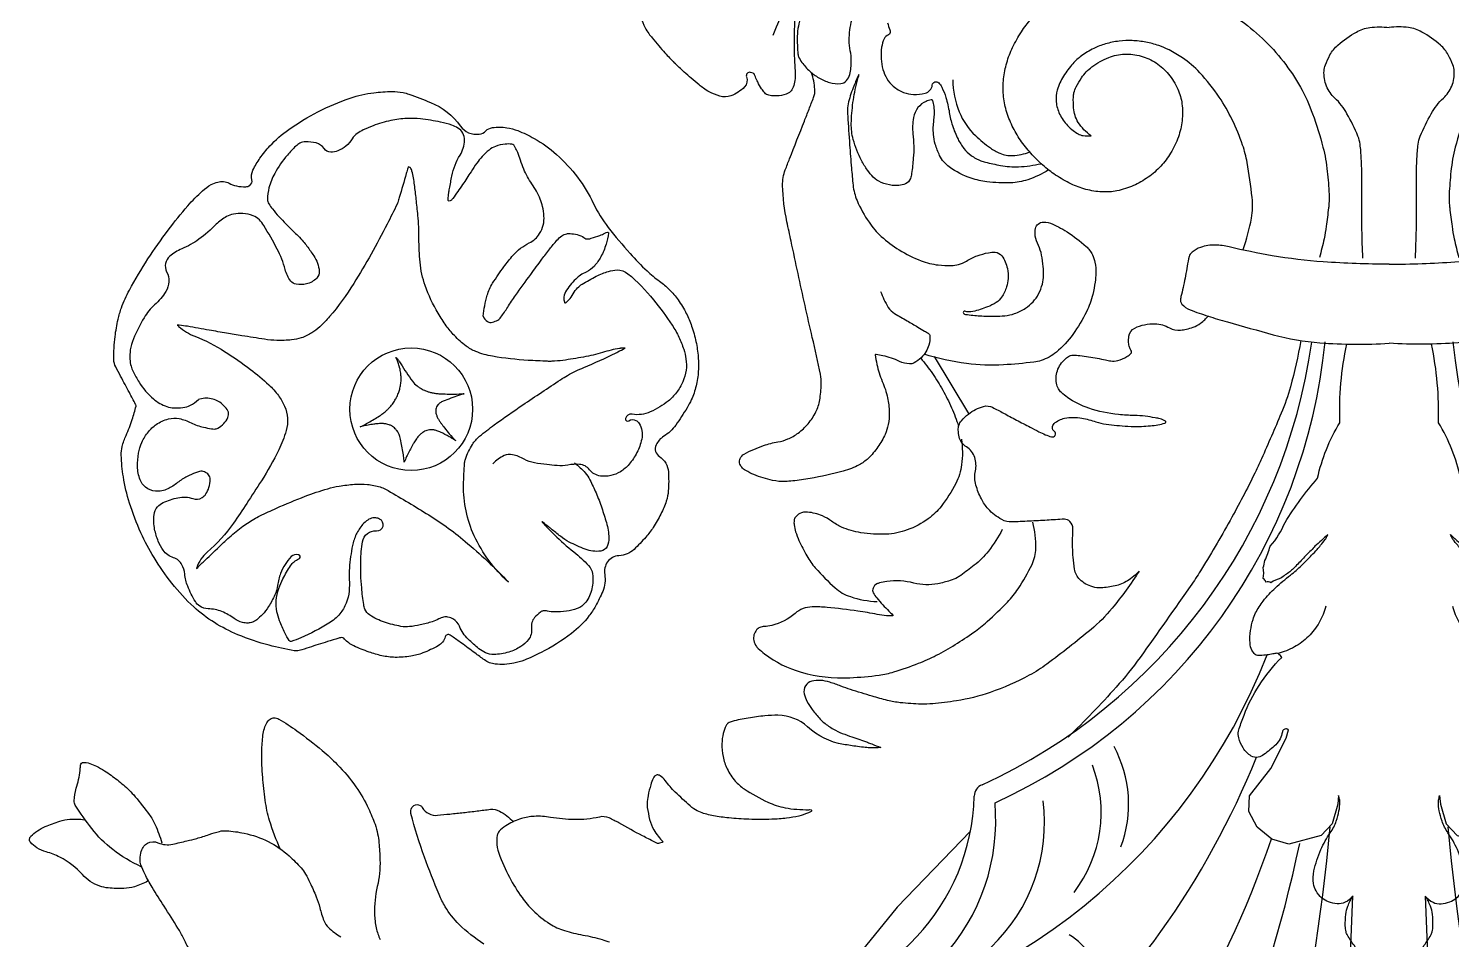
# Model space of a CAD drawing. Header units: millimetres. Extents: x 96 to 279, y 61 to 183.
# Drawn here: x 105.01 to 112.09, y 158.76 to 163.3 of the extents above; entities that cross this region are included whole.
import ezdxf

# ---------------------------------------------------------------- set-up
doc = ezdxf.new("R2010")
doc.units = ezdxf.units.MM
doc.layers.add('PART', color=7, linetype='Continuous')

# ---------------------------------------------------------------- blocks, each defined once
blk = doc.blocks.new('BALMERREPEAT215VIA')
at = {"layer": 'PART', "flags": 128}
for points in [[(-7.6309, 6.1769, -0.049219), (-7.6579, 6.2422, -0.065195), (-7.6665, 6.295, -0.03191), (-7.6641, 6.3728, -0.058447), (-7.6552, 6.4144, -0.130964), (-7.5971, 6.5015, 0.096571), (-7.5112, 6.613, 0.045979), (-7.4845, 6.6813, -0.067394), (-7.4643, 6.7271, -0.080221), (-7.4362, 6.7599, -0.215908), (-7.4202, 6.7644, -0.157694), (-7.407, 6.7578, -0.054115), (-7.3803, 6.7253, -0.04137), (-7.359, 6.686, -0.023899), (-7.3313, 6.6138, -0.065632), (-7.3219, 6.5643, -0.045003), (-7.3243, 6.4908)], [(-7.5588, 6.2083, -0.057119), (-7.473, 6.3502, -0.064013), (-7.3683, 6.4548, -0.022858), (-7.2515, 6.5367, -0.152962), (-7.2304, 6.5424, -0.064718), (-7.1681, 6.5316, 0.045141), (-7.0797, 6.5128, 0.018835), (-7.0572, 6.511, -0.045131), (-7.0478, 6.5097, -0.329883), (-7.04, 6.5005, -0.098429), (-7.0445, 6.464, -0.03514), (-7.0583, 6.4306, -0.028224), (-7.0806, 6.3915, -0.023195), (-7.1267, 6.327, -0.023678), (-7.1776, 6.2683, -0.030688), (-7.2098, 6.2384, -0.011939), (-7.2989, 6.1689, -0.054981), (-7.3493, 6.1394, -0.033187), (-7.44, 6.1061)], [(-7.9688, 5.9696, -0.022141), (-7.9139, 5.999, 0.024598), (-7.8645, 6.0257, 0.008401), (-7.7552, 6.0947, -0.00971), (-7.6605, 6.1541, -0.018916), (-7.5947, 6.1903, -0.028586), (-7.5491, 6.21, -0.094796), (-7.5215, 6.2145, -0.065924), (-7.4819, 6.2082, -0.088324), (-7.456, 6.1951, -0.111834), (-7.441, 6.1776, -0.226735), (-7.4391, 6.1252, 0.157601), (-7.4462, 6.0521, 0.004856), (-7.4299, 5.9812, 0.007015), (-7.4175, 5.9324, 0.019848), (-7.3982, 5.8708, -0.023706), (-7.3825, 5.819, -0.080713), (-7.3794, 5.7839, -0.032266), (-7.3915, 5.6971, -0.066003), (-7.4336, 5.5764, -0.067216), (-7.5045, 5.473, -0.024985), (-7.5645, 5.413, -0.055528), (-7.5955, 5.3907, -0.019262), (-7.6375, 5.369, -0.011815), (-7.7081, 5.3381, -0.035972), (-7.7629, 5.3201, 0.03089), (-7.8268, 5.2998, 0.111306), (-7.8616, 5.2765, 0.060486), (-7.9071, 5.2151)], [(-7.4722, 5.5157, -0.030946), (-7.329, 5.5699, -0.045599), (-7.2272, 5.5914, -0.003355), (-7.1109, 5.6043, -0.012124), (-7.0787, 5.6069, -0.019747), (-6.9826, 5.6084, -0.024129), (-6.9042, 5.6028, -0.044463), (-6.8699, 5.5955, -0.051615), (-6.8421, 5.5837, -0.118443), (-6.8235, 5.5667, -0.151519), (-6.8177, 5.5477, -0.127807), (-6.824, 5.524, -0.028714), (-6.8822, 5.4336, -0.016358), (-6.98, 5.3082, -0.025493), (-7.0493, 5.2333, -0.039446), (-7.1607, 5.1403, -0.045623), (-7.2694, 5.0774, -0.022132), (-7.3473, 5.0454, -0.037865), (-7.3948, 5.0323, -0.02615), (-7.4388, 5.026, -0.013474), (-7.5248, 5.0207, -0.067438), (-7.6574, 5.0339, 0.065667), (-7.7934, 5.0479, 0.046239), (-7.8634, 5.0394, 0.053606), (-7.9212, 5.0202, 0.094237)], [(-7.9438, 4.5046, -0.047156), (-7.8454, 4.6271, -0.066436), (-7.7575, 4.6962, -0.034593), (-7.6972, 4.7264, -0.011644), (-7.5107, 4.7992, -0.024205), (-7.2936, 4.8665, -0.193825), (-7.2645, 4.8626, -0.577861), (-7.264, 4.81, 0.292185), (-7.3024, 4.7344, 0.001524), (-7.2961, 4.6726, 0.001385), (-7.2888, 4.6046, 0.004321), (-7.2808, 4.5378, -0.004271), (-7.2728, 4.4702, -0.153046), (-7.2813, 4.4267, -0.075378), (-7.3346, 4.3563)], [(-7.4348, 3.6115, -0.047518), (-7.4423, 3.6355, -0.165942), (-7.4414, 3.6428, -0.006254), (-7.4349, 3.656, -0.001403), (-7.4048, 3.7143, -0.009204), (-7.3408, 3.8319, 0.022427), (-7.3159, 3.8808, 0.165438), (-7.3111, 3.9292, -0.06283), (-7.324, 4.0538, -0.036242), (-7.3128, 4.1718, 0.052454), (-7.3078, 4.2536, 0.066429), (-7.3191, 4.3174, 0.057258), (-7.3498, 4.3859, 0.043505), (-7.3751, 4.4209, 0.096568), (-7.3905, 4.433, 0.079196), (-7.4047, 4.4377, 0.042737), (-7.4322, 4.4397, 0.082061), (-7.4913, 4.4292, 0.037652), (-7.6105, 4.3767, 0.031451), (-7.7122, 4.314, 0.045309), (-7.7754, 4.2601, 0.050665), (-7.8426, 4.1757, 0.06821), (-7.8764, 4.1029, 0.030873), (-7.8985, 4.0114, -0.029534), (-7.9214, 3.9157, -0.006875), (-7.9332, 3.8786, -0.019441)], [(-7.2745, 2.8878, -0.195107), (-7.2755, 2.8753, -0.482173), (-7.2813, 2.8741, -0.094872), (-7.2847, 2.8781, -0.030153), (-7.2918, 2.893, -0.037641), (-7.3061, 2.9372, -0.028423), (-7.317, 2.9977, -0.02347), (-7.3226, 3.0717, -0.015307), (-7.3224, 3.1856, -0.016463), (-7.3158, 3.285, -0.02126), (-7.305, 3.3614, -0.038289), (-7.2877, 3.4263, -0.070679), (-7.2709, 3.4587, -0.029541), (-7.2554, 3.478, -0.007321), (-7.1869, 3.5513, -0.041622), (-7.1299, 3.6014, 0.088827), (-7.1054, 3.6274, 0.169907), (-7.1017, 3.6423, 0.187633), (-7.108, 3.6547, 0.080176), (-7.1189, 3.6617, 0.030451), (-7.1506, 3.6734, 0.024371), (-7.2049, 3.6869, 0.035256), (-7.2432, 3.6917, 0.052808), (-7.2629, 3.6907, 0.016867), (-7.3233, 3.679, 0.080153), (-7.3756, 3.6579, 0.059927), (-7.4348, 3.6115)], [(-3.3402, 2.9572, 0.008214), (-3.4156, 2.9601, 0.009419), (-3.4814, 2.9604, 0.010774), (-3.5662, 2.9572, -0.015253), (-3.6262, 2.9555, -0.059638), (-3.6622, 2.9599, -0.067732), (-3.6919, 2.9717, -0.15881), (-3.7081, 2.9893, -0.079276), (-3.7207, 3.0345, -0.077226), (-3.7186, 3.0857, -0.168093), (-3.7065, 3.1065, -0.034014), (-3.6857, 3.122, -0.022727), (-3.6522, 3.1416, -0.038089), (-3.6266, 3.1526, 0.066734), (-3.6124, 3.1597, 0.13482), (-3.6087, 3.164, 0.053993), (-3.6042, 3.1772, 0.600493), (-3.6273, 3.197, -0.289978), (-3.6766, 3.2068, -0.114764), (-3.7214, 3.2746, -0.169308), (-3.7225, 3.3305, -0.033736), (-3.7015, 3.3824, -0.055393), (-3.6833, 3.4114, -0.003663), (-3.6664, 3.4324, -0.00191), (-3.6334, 3.4722, -0.011845), (-3.6028, 3.5072, -0.008139), (-3.5563, 3.5563)], [(-6.9654, 2.5296, -0.013969), (-6.9665, 2.5783, -0.02442), (-6.965, 2.6061, -0.009538), (-6.9602, 2.6452, -0.005381), (-6.9496, 2.7144, -0.146257), (-6.8625, 2.8934, 0.186796), (-6.8047, 3.0405, 0.023954), (-6.8076, 3.1058, 0.018865), (-6.8182, 3.1881, 0.020497), (-6.8353, 3.2693, 0.085058), (-6.8435, 3.2878, 0.133241), (-6.8555, 3.2983, 0.050207), (-6.8947, 3.3127, 0.06086), (-6.9462, 3.3195, 0.048977), (-7.0104, 3.3138, 0.069072), (-7.0716, 3.2932, 0.061107), (-7.1324, 3.253, 0.073005), (-7.171, 3.2088, 0.031433), (-7.2372, 3.0905, 0.066331), (-7.265, 3.0052, 0.050453), (-7.2745, 2.8878)], [(-4.6947, 2.5301, 0.058603), (-4.7741, 2.4918, 0.118529), (-4.8047, 2.4601, 0.000288), (-4.841, 2.3983, 0.000337), (-4.872, 2.3454, 0.000803), (-4.8919, 2.3114, -0.001472), (-4.9028, 2.2928, -0.252541), (-4.9167, 2.2844, -0.085484), (-4.9618, 2.2899, -0.063974), (-4.9953, 2.3049, -0.062762), (-5.0245, 2.3282, -0.070991), (-5.0506, 2.3638, -0.138558), (-5.0554, 2.3862, -0.093575), (-5.0429, 2.4357, 0.054336), (-5.0149, 2.5183, 0.007151), (-5.0079, 2.5522, 0.109153), (-5.0079, 2.5545, 0.37769), (-5.0107, 2.5564, 0.023285), (-5.0577, 2.5486, 0.048348), (-5.1424, 2.5215, -0.049817), (-5.2246, 2.4955, -0.04538), (-5.2953, 2.4873, -0.051554), (-5.3578, 2.4922, -0.062564), (-5.4062, 2.5075, -0.04401), (-5.4688, 2.5433, -0.050074), (-5.5262, 2.5923, -0.069544), (-5.558, 2.6364, -0.05402), (-5.5895, 2.7158, -0.027195), (-5.6258, 2.8811, -0.009379), (-5.6382, 2.9675, -0.022137), (-5.6411, 3.0043, -0.06331), (-5.6354, 3.0672, -0.041102), (-5.6067, 3.16, -0.040676), (-5.5862, 3.2011, -0.072757), (-5.5698, 3.2209, -0.137309), (-5.5481, 3.2318, -0.158107), (-5.527, 3.2292, -0.157768), (-5.5047, 3.2084, -0.04458), (-5.4619, 3.112, -0.039626), (-5.4436, 3.0407, 0.056471), (-5.4291, 2.991, 0.062739), (-5.3999, 2.9402, 0.054051), (-5.3534, 2.8908, 0.063258), (-5.2947, 2.8522, 0.071036), (-5.2351, 2.8329, 0.036424), (-5.1573, 2.8253, 0.056903), (-5.1073, 2.8297, 0.006377), (-4.9233, 2.8698, -0.003681), (-4.6051, 2.9409, -0.000508), (-4.4451, 2.9753, -0.000837), (-4.348, 2.9959, -0.043919), (-4.1677, 3.0175, -0.101238), (-4.0895, 3.0041, -0.00024), (-4.0347, 2.9827, -0.00007), (-3.8471, 2.9093, -0.000076), (-3.7881, 2.8862, 0.000098), (-3.7291, 2.8631, 0.114036), (-3.6883, 2.8571, 0.055987), (-3.6066, 2.873)], [(-5.8799, 1.9248, -0.04745), (-5.9871, 1.9934, -0.060256), (-6.0581, 2.0643, -0.008629), (-6.1081, 2.1303, -0.035913), (-6.1186, 2.1472, -0.045355), (-6.1339, 2.1838, -0.02814), (-6.1497, 2.2456, -0.111117), (-6.1464, 2.3648, 0.098117), (-6.1392, 2.4992, 0.022227), (-6.146, 2.5354, 0.056426), (-6.1509, 2.549, 0.186556), (-6.1711, 2.5677, 0.220356), (-6.1947, 2.5663, 0.052679), (-6.2205, 2.5489, 0.01827), (-6.2867, 2.4886, 0.020275), (-6.3026, 2.4717, -0.089957), (-6.3067, 2.4684, -0.540378), (-6.3095, 2.47, -0.043983), (-6.3095, 2.5005, -0.027081), (-6.3027, 2.547, 0.01303), (-6.286, 2.6432, 0.013481), (-6.2677, 2.7961, 0.028077), (-6.265, 2.8701, 0.174347), (-6.2976, 2.9552, -0.119299), (-6.3573, 3.0719, -0.046463), (-6.3626, 3.1091, 0.081353), (-6.3672, 3.1302, 0.127908), (-6.3798, 3.1475, 0.101711), (-6.4034, 3.1599, 0.120836), (-6.4323, 3.1611, 0.107199), (-6.4622, 3.148, 0.054186), (-6.4723, 3.1389, 0.017759), (-6.4987, 3.107, 0.096034), (-6.59, 2.9254, 0.079944), (-6.6178, 2.6835, 0.021672), (-6.6048, 2.5377, 0.041841), (-6.5886, 2.4636, 0.018789), (-6.5457, 2.3409, 0.025298), (-6.5059, 2.253, 0.018539), (-6.4528, 2.1586, 0.018111), (-6.3915, 2.0662, 0.027636), (-6.3383, 1.9999, 0.016689), (-6.2408, 1.8986, 0.048666), (-6.1748, 1.8458, 0.029446), (-6.0536, 1.7767, 0.111217), (-5.9743, 1.7575, 0.068077), (-5.843, 1.7733)], [(-6.0865, 1.2435, -0.030068), (-6.2722, 1.3786, -0.046637), (-6.3773, 1.4832, -0.013964), (-6.5497, 1.7022, -0.037451), (-6.6054, 1.7901, -0.03792), (-6.6908, 1.9847, -0.046551), (-6.7327, 2.1528, -0.014491), (-6.7473, 2.2709, -0.030272), (-6.7492, 2.3278, -0.020901), (-6.742, 2.432, -0.033727), (-6.7305, 2.4957, -0.009979), (-6.7097, 2.5719, -0.006999), (-6.6765, 2.6795, -0.011724), (-6.6597, 2.7273, 0.010097), (-6.6401, 2.7827, 0.064801), (-6.6311, 2.8295, 0.072147), (-6.6346, 2.8722, 0.204745), (-6.6575, 2.9036, 0.192919), (-6.6982, 2.91, 0.060915), (-6.7352, 2.8965, 0.048893), (-6.7766, 2.8702, 0.017176), (-6.8235, 2.8307, 0.040686), (-6.8413, 2.8119, 0.035849), (-6.8735, 2.7651, 0.041353), (-6.8949, 2.7206, 0.01029), (-6.9121, 2.6728, -0.006366), (-6.9393, 2.5954, -0.006838), (-6.9474, 2.5742, -0.003222), (-6.9654, 2.5296)], [(-5.4302, 2.1278, -0.06704), (-5.5577, 2.1268, -0.088395), (-5.6504, 2.1557, -0.046011), (-5.7648, 2.2291, -0.07104), (-5.8261, 2.2927, -0.06808), (-5.882, 2.398, -0.076435), (-5.9032, 2.5021, -0.0517), (-5.8961, 2.628, -0.065052), (-5.8675, 2.7242, -0.054971), (-5.8386, 2.7737, 0.059398), (-5.8123, 2.8197, 0.074752), (-5.7933, 2.8936, 0.147472), (-5.8007, 2.9322, 0.100833), (-5.8178, 2.9532, 0.146153), (-5.8352, 2.9604, 0.060906), (-5.8571, 2.9601, 0.038301), (-5.891, 2.9527, 0.035482), (-5.9348, 2.9361, 0.019322), (-6.0114, 2.8971, 0.053922), (-6.0709, 2.8548, 0.028096), (-6.17, 2.7563, 0.104262), (-6.2142, 2.6801, 0.067385), (-6.2388, 2.547)], [(-3.3376, 2.929, 0.08286), (-3.4371, 2.9449, 0.018231), (-3.5078, 2.9419, 0.071437), (-3.5255, 2.9379, 0.071998), (-3.5551, 2.9214, 0.04195), (-3.598, 2.8825, 0.056882), (-3.6313, 2.8375, 0.054866), (-3.6547, 2.7844, 0.10312), (-3.6603, 2.7279, 0.189627), (-3.6456, 2.6998, 0.119483), (-3.6144, 2.6837, 0.06145), (-3.5474, 2.6759, 0.047144), (-3.4963, 2.681, -0.046957), (-3.445, 2.6862, -0.068441), (-3.3426, 2.6729, -0.070865)], [(-3.3575, 2.4965, -0.008882), (-3.393, 2.4837, -0.040465), (-3.4011, 2.4817, -0.356829), (-3.417, 2.4908, 0.1984), (-3.438, 2.513, 0.070053), (-3.479, 2.5248, 0.050903), (-3.5376, 2.5272, 0.054795), (-3.5896, 2.5182, 0.058152), (-3.6354, 2.499, 0.092545), (-3.6735, 2.467, 0.076799), (-3.704, 2.4156, 0.086099), (-3.7146, 2.3661, 0.075081), (-3.7081, 2.3085, 0.304017), (-3.6672, 2.2727, -0.624701), (-3.6564, 2.2407, -0.082454), (-3.6779, 2.2255, -0.038747), (-3.7298, 2.2052, -0.033784), (-3.8037, 2.1881, 0.037921), (-3.8694, 2.1723, 0.037943), (-3.9369, 2.1448, 0.050474), (-3.9833, 2.1154, 0.069377), (-4.0178, 2.0796, 0.062748), (-4.0443, 2.0315, 0.036118), (-4.0515, 2.0087, 0.011153), (-4.0677, 1.933, 0.058303), (-4.0742, 1.8434, 0.046299), (-4.0588, 1.7315)], [(-4.0901, 1.6941, -0.055529), (-4.1389, 1.7983, -0.074948), (-4.1541, 1.8825, -0.035917), (-4.1489, 2.0007, -0.052846), (-4.1312, 2.0792, -0.074649), (-4.0751, 2.1882, -0.123921), (-4.0181, 2.2362, -0.042231), (-3.9618, 2.2579, -0.05146), (-3.913, 2.2669, -0.056005), (-3.8429, 2.2645, 0.063537), (-3.7811, 2.2634, 0.032458), (-3.7516, 2.2686, 0.106195), (-3.7433, 2.2726, 0.275189), (-3.7409, 2.2786, 0.062507), (-3.7485, 2.3041, 0.126178), (-3.7799, 2.3441, 0.117318), (-3.8298, 2.3664, 0.076262), (-3.9104, 2.3692, -0.050664), (-4.0315, 2.3672, -0.014886), (-4.107, 2.3759, -0.042058), (-4.1332, 2.382, -0.228168), (-4.1592, 2.4068, -0.12043), (-4.1671, 2.4719, -0.073995), (-4.1519, 2.5278, -0.092274), (-4.1256, 2.5663, -0.04303), (-4.0907, 2.5958, -0.035169), (-4.043, 2.6249, -0.051339), (-3.9377, 2.6661, -0.073833), (-3.8594, 2.6758, -0.028501), (-3.7548, 2.6674, -0.02804), (-3.6501, 2.6468, -0.009559), (-3.6221, 2.6391, 0.037491), (-3.6149, 2.6375, 0.868943), (-3.6146, 2.6385, 0.00835), (-3.6724, 2.6631, 0.031987), (-3.7512, 2.6893, 0.064804), (-3.7919, 2.6945, 0.014434), (-3.8214, 2.6936, 0.002961), (-3.9648, 2.6842, 0.003495), (-4.0804, 2.6751, 0.004723), (-4.1659, 2.667, 0.075684), (-4.2423, 2.6471, 0.048371), (-4.3503, 2.5877, 0.056989), (-4.4209, 2.5265, 0.0479), (-4.4879, 2.438, 0.045883), (-4.5423, 2.3283, 0.064506), (-4.563, 2.2435, 0.033613), (-4.5659, 2.1777, 0.062487), (-4.5606, 2.1426, 0.068247), (-4.5435, 2.1032, -0.048483), (-4.5173, 2.0488, -0.0404), (-4.5021, 1.994, -0.066293), (-4.5001, 1.9593, -0.217644), (-4.5178, 1.927, -0.112905), (-4.5807, 1.8993, -0.057527), (-4.6312, 1.8956, -0.070738), (-4.6717, 1.903, -0.06641), (-4.7231, 1.9282, -0.100945), (-4.7497, 1.955, -0.052356), (-4.7721, 1.9984, -0.033438), (-4.7949, 2.0712, -0.135833), (-4.7936, 2.1109, 0.690658), (-4.8026, 2.1179, 0.03961), (-4.8034, 2.1173, 0.026266), (-4.8045, 2.1162, 0.156208), (-4.8088, 2.1073, 0.020664), (-4.8162, 2.0347, 0.015778), (-4.8183, 1.9627, 0.022654), (-4.8159, 1.9125, 0.064482), (-4.8049, 1.8636, 0.0539), (-4.7784, 1.8098, 0.064941), (-4.7464, 1.7715, 0.067632), (-4.7071, 1.744, 0.052405), (-4.6583, 1.7251, 0.061893), (-4.6144, 1.7188, 0.03022), (-4.5714, 1.7206, 0.022346), (-4.5138, 1.7291, 0.065817), (-4.4656, 1.7452, -0.069346), (-4.4197, 1.7602, -0.103284), (-4.3808, 1.7591, -0.162108), (-4.3593, 1.7458, -0.17535), (-4.35, 1.7199, -0.100412), (-4.3594, 1.6736, -0.025816), (-4.3729, 1.6457, -0.015739), (-4.3989, 1.602, -0.041528), (-4.4704, 1.5079, -0.093481), (-4.5125, 1.4759, -0.071321), (-4.5498, 1.4634, -0.051602), (-4.6039, 1.4592, -0.029826), (-4.6484, 1.463, -0.021395), (-4.7095, 1.4747, -0.057209), (-4.7958, 1.5057, -0.039953), (-4.9084, 1.5731, -0.065258), (-4.9971, 1.6557, -0.09285), (-5.0386, 1.7306, -0.051115), (-5.0468, 1.7676, -0.012738), (-5.0606, 1.9188, -0.049626), (-5.0543, 2.1029, -0.042313), (-5.0077, 2.3138)], [(-5.0268, 2.3305, -0.022835), (-5.1038, 2.2722, -0.022835), (-5.1859, 2.2212, -0.023128), (-5.2734, 2.1775, -0.023128), (-5.3646, 2.1419)], [(-6.0865, 1.2435, -0.071483), (-6.1352, 1.3018, -0.081393), (-6.1606, 1.3636, -0.046083), (-6.1702, 1.4334, -0.078751), (-6.1655, 1.4746, -0.12618), (-6.1288, 1.5385, -0.16111), (-6.0771, 1.5654, -0.022258), (-6.018, 1.5722, -0.016957), (-5.94, 1.575, -0.020903), (-5.9011, 1.5735, 0.032853), (-5.8763, 1.5731, 0.171388), (-5.8406, 1.5878, 0.222778), (-5.8287, 1.6156, 0.008304), (-5.831, 1.6594, -0.004262), (-5.8361, 1.7446, -0.000983), (-5.8406, 1.8354, -0.002184), (-5.8423, 1.8763, -0.135909), (-5.8303, 1.9274, -0.08283), (-5.7776, 1.9944, -0.065963), (-5.7279, 2.0288, -0.053421), (-5.6584, 2.0557, -0.115658), (-5.5875, 2.0579, 0.125586), (-5.5221, 2.0612, 0.182623), (-5.4688, 2.1028, -0.200878), (-5.4187, 2.1391, -0.051879), (-5.3842, 2.1435, -0.079017), (-5.3615, 2.1404, -0.100683), (-5.3385, 2.128, -0.054152), (-5.305, 2.0934, -0.098097), (-5.267, 2.0177, -0.189471), (-5.2717, 1.973, -0.003673), (-5.3004, 1.9189, 0.003051), (-5.3349, 1.8538, 0.000172), (-5.3702, 1.7862, 0.000267), (-5.393, 1.7426, 0.022747), (-5.4079, 1.7105, 0.024814), (-5.4187, 1.68, 0.81479), (-5.3919, 1.6656, -0.45355), (-5.3523, 1.6665, -0.138388), (-5.3262, 1.6145, -0.09315), (-5.3257, 1.5289, -0.0382), (-5.344, 1.4589, 0.052704), (-5.3558, 1.4078, 0.01558), (-5.3656, 1.3006, 0.024388), (-5.3664, 1.2318, 0.013969), (-5.3635, 1.1878, 0.016292), (-5.3587, 1.1503, 0.040797), (-5.3501, 1.1151, 0.246819), (-5.3455, 1.1107, 0.345095), (-5.34, 1.1129, 0.066079), (-5.3294, 1.1387, 0.021722), (-5.3237, 1.1645, 0.01152), (-5.3164, 1.2135, 0.025412), (-5.3123, 1.2678, -0.017449), (-5.3076, 1.3468, -0.057513), (-5.2765, 1.4935, -0.072244), (-5.2226, 1.6003, -0.03764), (-5.198, 1.6303, -0.065094), (-5.1804, 1.6444, -0.093052), (-5.1521, 1.6552, -0.074516), (-5.1144, 1.6562, -0.069753), (-5.0822, 1.6477, -0.063666), (-5.0507, 1.6294, -0.078555), (-5.0187, 1.5958, -0.153425), (-5.0116, 1.5727, -0.031118), (-5.0139, 1.5388, -0.012057), (-5.0273, 1.4523, -0.011585), (-5.0357, 1.4111, 0.01814), (-5.0407, 1.3848, 0.10388), (-5.0388, 1.3499, 0.072468), (-5.0191, 1.3042, 0.05766), (-5.0036, 1.2846, 0.195825), (-4.9966, 1.2816, 0.160757), (-4.9877, 1.2844, -0.084266), (-4.972, 1.2921, -0.058243), (-4.9494, 1.296, -0.042523), (-4.9182, 1.295, -0.25786), (-4.8771, 1.2656, -0.120121), (-4.856, 1.1645, -0.123707), (-4.8766, 1.0928, 0.165379), (-4.8877, 1.0374, 0.027156), (-4.8823, 1.0084, 0.023386), (-4.8727, 0.9756, 0.076421), (-4.853, 0.9382, 0.059886), (-4.8161, 0.8992)], [(-3.6416, 2.1708, 0.0939), (-3.8014, 2.1387, 0.107681), (-3.919, 2.0583, 0.032604), (-3.9807, 1.9838, 0.058048), (-4.0072, 1.9363, 0.11016), (-4.0185, 1.8724, 0.08321), (-4.0006, 1.7888)], [(-3.9196, 1.483, -0.101884), (-3.8532, 1.5467, -0.124578), (-3.7812, 1.57, -0.023475), (-3.7271, 1.571, -0.058884), (-3.7057, 1.5679, -0.051428), (-3.6766, 1.5567, -0.030685), (-3.6316, 1.5303, -0.08413), (-3.577, 1.4785, -0.066145), (-3.5303, 1.3951, -0.084129), (-3.5136, 1.3173, -0.079965), (-3.5233, 1.2341, -0.076703), (-3.5575, 1.1593, -0.075889), (-3.6132, 1.0975, -0.065335), (-3.6876, 1.0514, -0.07477), (-3.7612, 1.0306, -0.059103), (-3.8451, 1.0299, -0.059923), (-3.9257, 1.0487, -0.047844), (-4.0059, 1.087, -0.052261), (-4.071, 1.1359, -0.050378), (-4.1268, 1.1995, -0.051374), (-4.1678, 1.2716, -0.0542), (-4.194, 1.3544, -0.063393), (-4.1994, 1.4286, -0.04989), (-4.1868, 1.5091, -0.051544), (-4.1592, 1.5831, -0.031207), (-4.1153, 1.6592, -0.034382), (-4.0668, 1.7225, -0.029859), (-4.0068, 1.7828, -0.030401), (-3.9413, 1.8345, -0.040716), (-3.8713, 1.8751, -0.039843), (-3.7941, 1.9046, -0.049735), (-3.7159, 1.9193, -0.049593), (-3.6362, 1.9183, -0.042369), (-3.5562, 1.9023, -0.042284), (-3.4799, 1.8731, -0.031861), (-3.403, 1.8297, -0.034841), (-3.3387, 1.781, -0.031452)], [(-3.3371, 0.7521, -0.038494), (-3.4352, 0.6305, -0.038699), (-3.5503, 0.526, -0.03781), (-3.6776, 0.4417, -0.039414), (-3.8107, 0.3806, -0.025487), (-3.9771, 0.329, -0.03636), (-4.0974, 0.3075, -0.013199), (-4.2114, 0.2986, -0.032591), (-4.2578, 0.2992, -0.010677), (-4.2794, 0.3014, -0.002517), (-4.3707, 0.313, -0.020356), (-4.4323, 0.3237, -0.013307), (-4.5253, 0.3464)], [(-4.4853, 0.7262, 0.043679), (-4.3293, 0.6849, 0.069158), (-4.2271, 0.6815, 0.018762), (-4.0525, 0.7065, 0.037194), (-3.9664, 0.7288, 0.031651), (-3.8405, 0.7808, 0.033304), (-3.7283, 0.8453, 0.041092), (-3.6058, 0.9423, 0.056619), (-3.5322, 1.0287, 0.027659), (-3.4927, 1.0951, 0.038583), (-3.4709, 1.146, 0.035677), (-3.4539, 1.211, 0.035535), (-3.4463, 1.278, 0.041078), (-3.4488, 1.3433, 0.038656), (-3.4626, 1.4115, 0.047348), (-3.4853, 1.4698, 0.041433), (-3.5225, 1.5308, 0.053689), (-3.5612, 1.5734, 0.040045), (-3.6228, 1.6197, 0.072317), (-3.6922, 1.6508, 0.092715), (-3.7515, 1.6562, 0.089244), (-3.8118, 1.6395, 0.080274), (-3.8687, 1.5997, 0.031137), (-3.8941, 1.5718, 0.040375), (-3.9104, 1.5477, 0.093869), (-3.9193, 1.5217, 0.066354), (-3.9196, 1.483)], [(-4.9396, 0.4387, -0.020223), (-5.1699, 0.4913, -0.034352), (-5.3014, 0.5369, -0.002601), (-5.5279, 0.6347, -0.010122), (-5.5854, 0.6613, -0.012876), (-5.8183, 0.7822, -0.011292), (-6.0769, 0.9328, -0.014603), (-6.1516, 0.9817, -0.002919), (-6.5164, 1.2389, -0.028301), (-6.665, 1.3583, -0.015608), (-6.9144, 1.5973)], [(-4.5588, 0, -0.018916), (-4.5476, 0.3274, -0.024242), (-4.5169, 0.5813, -0.016742), (-4.4729, 0.7957, 0.052981), (-4.464, 0.8645, 0.045465), (-4.4664, 0.9013, 0.044405), (-4.4757, 0.938, 0.084493), (-4.4991, 0.9806, 0.16215), (-4.5207, 0.9946, 0.023327), (-4.5689, 1.0048, -0.011787), (-4.6647, 1.0228, -0.006967), (-4.7096, 1.0331, 0.01403), (-4.732, 1.0378, 0.228617), (-4.7574, 1.0308, 0.11752), (-4.7861, 0.9906, 0.01472), (-4.8028, 0.9457, 0.007317), (-4.8323, 0.854, 0.005776), (-4.8468, 0.8044, 0.001263), (-4.9101, 0.5766, 0.048742), (-4.9504, 0.3441, 0.033383), (-4.9528, 0)], [(-6.8775, 0.5012, 0.016024), (-6.8747, 0.505, 0.051785), (-6.874, 0.5063, 0.479961), (-6.8878, 0.5311, -0.158628), (-6.9512, 0.5644, -0.0389), (-7.0004, 0.6234, -0.097712), (-7.013, 0.6515, -0.196174), (-7.0075, 0.6859, -0.117572), (-6.9675, 0.7262, -0.070842), (-6.9176, 0.7482, -0.114267), (-6.8835, 0.7497, -0.03799), (-6.87, 0.7461, -0.00749), (-6.8035, 0.7219, -0.053564), (-6.6567, 0.6471, -0.049008), (-6.5164, 0.5345)], [(-6.5164, 0.5345, 0.082376), (-6.4994, 0.549, 0.188984), (-6.4962, 0.5584, 0.049194), (-6.4991, 0.5785, -0.034128), (-6.5042, 0.6072, -0.013084), (-6.5069, 0.6412, -0.032556), (-6.5068, 0.6549, -0.175413), (-6.5015, 0.6666, -0.082748), (-6.4802, 0.6824, -0.099967), (-6.4451, 0.6921, -0.057585), (-6.3824, 0.6894, -0.030042), (-6.3277, 0.6772, -0.0488), (-6.2955, 0.6645, -0.048591), (-6.236, 0.6263, -0.038463), (-6.1703, 0.5657, -0.023993), (-6.1068, 0.4905, 0.032195), (-6.0585, 0.4352, 0.005142), (-6.0082, 0.3856, 0.009234), (-5.9794, 0.3588, 0.011906), (-5.9586, 0.341, 0.008684), (-5.929, 0.3177, 0.043038), (-5.9231, 0.314, 0.015166), (-5.905, 0.3053)], [(-5.905, 0.3053, -0.008406), (-5.9633, 0.3688, -0.012741), (-6.0035, 0.409, -0.00452), (-6.0523, 0.4546, 0.009463), (-6.0754, 0.4766, 0.035405), (-6.0904, 0.4937, 0.014472), (-6.1229, 0.5391, 0.086601), (-6.1447, 0.5882, 0.186835), (-6.1416, 0.6136, 0.228751), (-6.1239, 0.6264, 0.087465), (-6.0694, 0.6266, 0.037322), (-6.0341, 0.6177, 0.017952), (-5.9633, 0.5914, 0.081995), (-5.8444, 0.5177, -0.041842), (-5.625, 0.3559, -0.085746), (-5.3481, 0.2451, -0.060882), (-4.9568, 0.2106)], [(-6.262, 0.3152, -0.067612), (-6.3428, 0.348, -0.067612), (-6.4119, 0.4011, -0.068127), (-6.4646, 0.4713, -0.068127), (-6.4966, 0.5531)], [(-7.7047, 0.1797, -0.106726), (-7.7354, 0.2187, -0.131474), (-7.7432, 0.2584, -0.073833), (-7.7337, 0.3018, -0.086889), (-7.7143, 0.3343, -0.083172), (-7.679, 0.3638, -0.09856), (-7.6421, 0.3765, -0.08832), (-7.5792, 0.374, -0.049496), (-7.473, 0.3394, -0.048564), (-7.3898, 0.2928, 0.070403), (-7.331, 0.2631, 0.032889), (-7.28, 0.2495, 0.041757), (-7.2387, 0.2449, 0.053468), (-7.2273, 0.2458, 0.02572), (-7.2041, 0.2513)], [(-4.5287, 0.1309, -0.003837), (-4.3879, 0.1354, -0.006556), (-4.3054, 0.1363, -0.000776), (-4.1913, 0.136, 0.001481), (-4.1316, 0.1359, 0.012106), (-4.0335, 0.1384, 0.016627), (-3.9623, 0.1443, 0.072543), (-3.9216, 0.1552, 0.024541), (-3.81, 0.2097, 0.078749), (-3.7326, 0.2699, -0.106591), (-3.6727, 0.3114, -0.05853), (-3.6353, 0.322, -0.059376), (-3.597, 0.3236, -0.069004), (-3.5675, 0.3172, -0.037723), (-3.5174, 0.2943, -0.088278), (-3.4689, 0.2551, -0.048496), (-3.4035, 0.163, -0.097203), (-3.3809, 0.0963, -0.070718), (-3.3817, 0)], [(-8.0387, 0, -0.1184), (-8.015, 0.0987, -0.120022), (-7.9497, 0.1747, -0.02266), (-7.8996, 0.2072, -0.072961), (-7.8824, 0.2142, -0.056556), (-7.8528, 0.218, -0.029364), (-7.7956, 0.2154, -0.067597), (-7.7543, 0.2054, -0.051374), (-7.7047, 0.1797)]]:
    blk.add_lwpolyline(points, format="xyb", dxfattribs=at)
for points in [[(-7.3815, 2.0832), (-7.7596, 2.4478), (-8.1937, 2.7991)], [(-7.2041, 0.2513), (-7.2476, 0.2559), (-7.345, 0.2834), (-7.4028, 0.338), (-7.4457, 0.4988), (-7.421, 0.5843), (-7.3615, 0.6565), (-7.2839, 0.6988), (-7.2062, 0.6953), (-7.0693, 0.5887), (-6.919, 0.5128), (-6.8775, 0.5012)]]:
    blk.add_lwpolyline(points, dxfattribs=at)
at = {"layer": 'PART'}
blk.add_lwpolyline([(-5.3032, 2.0912), (-5.0182, 2.2617)], dxfattribs=at)
for centre, radius, start, end in [((-5.6924, 5.6087), 5.3122, 203.1373, 251.01729), ((-5.4627, 4.5181), 4.1579, 193.82692, 248.11001), ((-5.8994, 7.6459), 7.3649, 218.6024, 257.90054), ((-3.8158, 2.041), 1.0993, 356.11368, 68.9333), ((-7.3281, 2.9698), 1.0128, 179.65435, 274.99294), ((-7.1809, 3.1294), 1.0653, 185.54529, 268.60624), ((-5.4123, 3.417), 3.0142, 189.3791, 248.7585), ((-6.3895, 10.8181), 10.5694, 235.45301, 264.72768), ((-7.2083, 2.0029), 0.0615, 20.76902, 88.60624), ((-4.5467, 3.2238), 2.8668, 204.72382, 261.98122), ((-7.3364, 2.5762), 0.8618, 223.74451, 277.04), ((-4.6697, 3.1284), 2.823, 204.43068, 264.39364), ((-8.1773, 1.7585), 0.3257, 276.02813, 329.19817), ((-7.2876, 2.0894), 0.6568, 232.58415, 290.88284), ((-7.2479, 1.9043), 0.6083, 249.62977, 298.22401), ((-7.0716, 18.867), 18.6965, 251.94733, 268.06071)]:
    blk.add_arc(centre, radius, start, end, dxfattribs=at)
blk = doc.blocks.new('BALMERREPEAT215VIB')
at = {"layer": 'PART', "flags": 128}
blk.add_lwpolyline([(-6.0413, 3.8886, 0.195085), (-6.1032, 3.9026, -0.142087), (-6.1881, 3.9127, -0.02695), (-6.2609, 3.9483, -0.03699), (-6.3103, 3.9809, -0.065398), (-6.3975, 4.0684, -0.045131), (-6.4928, 4.2195, -0.02508), (-6.5299, 4.3021, -0.041964), (-6.5453, 4.354, -0.07826), (-6.5498, 4.4472, -0.129123), (-6.5294, 4.5006, -0.004021), (-6.4946, 4.5484, 0.002846), (-6.4452, 4.6158, 0.001108), (-6.4121, 4.6619, 0.005344), (-6.4053, 4.6715, 0.513565), (-6.4143, 4.6963, -0.198102), (-6.4586, 4.731, -0.037445), (-6.4945, 4.8074, -0.051072), (-6.5107, 4.8673, -0.044537), (-6.5163, 4.9446, -0.051457), (-6.5082, 5.0113, -0.028945), (-6.49, 5.0748, -0.02311), (-6.4589, 5.1515, -0.105438), (-6.4253, 5.1965, 0.282804), (-6.4187, 5.2179, 0.010132), (-6.4209, 5.2258, 0.001419), (-6.4381, 5.2823, 0.005473), (-6.4671, 5.3731, -0.010081), (-6.4823, 5.4226, -0.113618), (-6.4837, 5.4477, -0.022116), (-6.4562, 5.572, -0.032614), (-6.4036, 5.7271, -0.040513), (-6.3435, 5.8444, -0.048673), (-6.2653, 5.947, -0.039147), (-6.1474, 6.0555, -0.028247), (-6.0195, 6.1448, -0.03171), (-5.8969, 6.2101, -0.030726), (-5.7483, 6.2668, -0.036381), (-5.6175, 6.2974, -0.029254), (-5.5103, 6.3081, -0.073023), (-5.4672, 6.3035, -0.045283), (-5.4113, 6.2837, 0.031938), (-5.333, 6.2534, 0.011915), (-5.2659, 6.2341, 0.177302), (-5.2611, 6.2346, 0.009483), (-5.2571, 6.2366, 0.000653), (-5.1986, 6.2674, 0.002473), (-5.1171, 6.3109, -0.004346), (-5.0707, 6.3355, -0.11477), (-5.034, 6.3449, -0.037472), (-4.9195, 6.3388, -0.022309), (-4.8334, 6.3237, -0.032625), (-4.7759, 6.307, -0.037504), (-4.6878, 6.2673, -0.020085), (-4.5331, 6.1749, -0.016233), (-4.3902, 6.0748, -0.018193), (-4.2692, 5.977, -0.028966), (-4.1935, 5.903, -0.058325), (-4.1628, 5.8602, -0.067201), (-4.1503, 5.8281, -0.079163), (-4.148, 5.7988, -0.108958), (-4.1562, 5.7717, 0.078877), (-4.1697, 5.7353, 0.059803), (-4.1735, 5.6878, 0.142969), (-4.167, 5.6686, 0.306938), (-4.1394, 5.658, -0.172698), (-4.0904, 5.6525, -0.039461), (-4.0315, 5.6177, -0.034566), (-3.9708, 5.5685, -0.050434), (-3.8888, 5.4749, -0.036834), (-3.8006, 5.3293, -0.035452), (-3.7326, 5.1687, -0.051503), (-3.7055, 5.0516, -0.03021), (-3.6998, 4.9606, -0.050177), (-3.7051, 4.9059, -0.036288), (-3.7133, 4.8764, -0.009663), (-3.754, 4.7689, -0.144934), (-3.8708, 4.6212, 0.280375), (-3.9118, 4.5269, 0.165163), (-3.8954, 4.4941, -0.167047), (-3.8793, 4.4617, -0.03394), (-3.8771, 4.4246, -0.035776), (-3.8798, 4.3895, -0.056369), (-3.8943, 4.3355, -0.034463), (-3.9335, 4.2531, -0.054669), (-4.0128, 4.1424, -0.048042), (-4.1268, 4.0376, -0.052293), (-4.2579, 3.9584, 0.057618), (-4.3762, 3.8853, 0.015032), (-4.506, 3.7762, 0.021113), (-4.5925, 3.6921, 0.033459), (-4.6433, 3.6306, -0.040454), (-4.686, 3.5803, -0.042836), (-4.7366, 3.5377, -0.035723), (-4.8045, 3.4968, -0.035295), (-4.8669, 3.4703, -0.029621), (-4.9448, 3.4487, -0.033049), (-5.0208, 3.4375, -0.035784), (-5.0919, 3.4369, -0.044071), (-5.1655, 3.4481, -0.045245), (-5.2342, 3.4717, -0.03285), (-5.2747, 3.4931, -0.014753), (-5.36, 3.5491, -0.103393), (-5.4159, 3.6086, 0.148256), (-5.4588, 3.6469, 0.370474), (-5.5167, 3.6305, -0.233206), (-5.5932, 3.586, -0.03501), (-5.6872, 3.5861, -0.063456), (-5.7382, 3.5964, -0.033779), (-5.8035, 3.6234, -0.031404), (-5.8694, 3.6613, -0.03285), (-5.918, 3.6984, -0.02387), (-5.9788, 3.7567, -0.182463), (-6.0104, 3.832, 0.236)], format="xyb", close=True, dxfattribs=at)
for points in [[(-4.8183, 4.5075, -0.044088), (-4.714, 4.4872, -0.071103), (-4.6537, 4.4601, -0.017478), (-4.5724, 4.4047, -0.02312), (-4.5145, 4.3579, -0.096771), (-4.4536, 4.2781, 0.140471), (-4.4067, 4.2264, 0.07791), (-4.3644, 4.2086, 0.079381), (-4.3196, 4.2048, 0.035536), (-4.2726, 4.2116, 0.042949), (-4.2351, 4.2233, 0.057892), (-4.1595, 4.265, -0.059404), (-4.0857, 4.3053, -0.016109), (-4.0418, 4.3213, 0.018227), (-4.0031, 4.3356, 0.024896), (-3.978, 4.3474, 0.050939), (-3.9667, 4.355, 0.191657), (-3.9619, 4.3639, 0.056036), (-3.9616, 4.3974, 0.061534), (-3.9728, 4.446, 0.083858), (-3.9909, 4.4778, 0.032615), (-4.0233, 4.5127, 0.037095), (-4.0559, 4.5391, 0.010207), (-4.0989, 4.5677, -0.006905), (-4.1627, 4.6096, -0.010101), (-4.2322, 4.6587, -0.063604), (-4.242, 4.668, -0.174334), (-4.245, 4.6766, -0.316852), (-4.2419, 4.6809, -0.10044), (-4.2353, 4.6818, -0.021198), (-4.2045, 4.6784, -0.007661), (-4.1829, 4.6748, -0.00263), (-4.1203, 4.663, -0.091162), (-4.0167, 4.6224, 0.132642), (-3.9428, 4.6003, 0.129326), (-3.9066, 4.6087, 0.138302), (-3.8814, 4.6328, 0.051585), (-3.8672, 4.6635, 0.030039), (-3.8519, 4.7193, 0.025284), (-3.836, 4.8194, 0.037959), (-3.8339, 4.887, 0.041626), (-3.8443, 4.9672, 0.036731), (-3.87, 5.0552, 0.02278), (-3.8908, 5.1038, 0.034853), (-3.9079, 5.1338, 0.112559), (-3.9346, 5.1591, -0.085894), (-3.9712, 5.1902, -0.076629), (-3.9954, 5.2305, -0.101689), (-4.002, 5.2654, -0.247842), (-3.9836, 5.2987, 0.189813), (-3.9558, 5.3382, 0.062848), (-3.9498, 5.3912, 0.11898), (-3.9568, 5.4187, 0.067459), (-3.9721, 5.4401, 0.029551), (-4.0157, 5.4812, 0.046333), (-4.1072, 5.5444, 0.06673), (-4.1791, 5.573, 0.059757), (-4.2357, 5.5802, 0.141627), (-4.2592, 5.5735, 0.028811), (-4.2842, 5.5559, 0.017335), (-4.3228, 5.523, 0.019722), (-4.3928, 5.4537, -0.026257), (-4.4461, 5.4023, -0.021156), (-4.4691, 5.384, -0.01049), (-4.5177, 5.3501, -0.061268), (-4.5543, 5.3317, -0.061177), (-4.5944, 5.3227, -0.226031), (-4.6286, 5.3351, -0.135109), (-4.6575, 5.3865, -0.107745), (-4.659, 5.438, -0.182445), (-4.6429, 5.4646, -0.103907), (-4.586, 5.4925, 0.059544), (-4.4837, 5.5319, 0.015658), (-4.3669, 5.5985, 0.058205), (-4.3383, 5.6209, 0.106455), (-4.3178, 5.6524, 0.078134), (-4.3072, 5.7023, 0.058654), (-4.3103, 5.7499, 0.077196), (-4.3223, 5.7842, 0.076857), (-4.3606, 5.8354, -0.042853), (-4.4351, 5.9219, -0.057357), (-4.4828, 6.007, 0.079714), (-4.5199, 6.0667, 0.342466), (-4.5965, 6.082, -0.258261), (-4.6953, 6.0862, -0.074162), (-4.7618, 6.1417, 0.077849), (-4.8256, 6.1942, 0.032352), (-4.9311, 6.2475, 0.067057), (-4.9863, 6.2628, 0.045102), (-5.0313, 6.2648, 0.055463), (-5.0676, 6.2592, 0.051221), (-5.0933, 6.2493, 0.023075), (-5.1461, 6.2192, 0.071936), (-5.2297, 6.1479, 0.102633), (-5.2678, 6.0806, 0.060914), (-5.2745, 6.0458, 0.048422), (-5.2732, 6.0014, 0.088952), (-5.2614, 5.9637, 0.071924), (-5.233, 5.9241)], [(-5.5482, 4.0525, -0.039909), (-5.5985, 3.9991, -0.072195), (-5.6322, 3.9763, -0.007145), (-5.698, 3.9459, -0.01314), (-5.7344, 3.9308, -0.012389), (-5.7721, 3.9173, -0.006451), (-5.8454, 3.8943, -0.064947), (-5.9219, 3.8818, -0.117934), (-5.9642, 3.8905, -0.257581), (-5.9873, 3.9222, -0.123673), (-5.9779, 3.9995, -0.028315), (-5.9422, 4.0787, -0.046774), (-5.9136, 4.1229, -0.000526), (-5.8766, 4.1697, -0.00186), (-5.8661, 4.1829, -0.005003), (-5.8455, 4.2081, 0.018389), (-5.84, 4.2151, 0.878332), (-5.8405, 4.2155, 0.012793), (-5.8581, 4.2002, 0.010188), (-5.8607, 4.1978, 0.000559), (-5.906, 4.1528, 0.03031), (-5.9917, 4.0565, -0.038977), (-6.0596, 3.9828, -0.152818), (-6.1004, 3.9633, -0.09103), (-6.1753, 3.9663, -0.105278), (-6.2422, 3.9971, -0.149866), (-6.2732, 4.0394, -0.045655), (-6.2864, 4.0923, -0.041609), (-6.2905, 4.152, -0.053963), (-6.2862, 4.1872, 0.08952), (-6.2851, 4.2086, 0.13454), (-6.291, 4.2228, 0.051485), (-6.3184, 4.2514, 0.2131), (-6.3719, 4.2669, -0.203303), (-6.428, 4.2821, -0.085108), (-6.463, 4.3207, -0.068099), (-6.4901, 4.3798, -0.065463), (-6.5023, 4.4542, -0.118799), (-6.4938, 4.4953, -0.056703), (-6.4732, 4.5286, -0.030874), (-6.4254, 4.5822, -0.094949), (-6.3616, 4.625, 0.15908), (-6.3264, 4.6557, 0.082559), (-6.3158, 4.6827, 0.113586), (-6.3162, 4.7039, 0.057908), (-6.3253, 4.7281, -0.042074), (-6.3389, 4.761, -0.023019), (-6.3549, 4.8208, -0.026549), (-6.3635, 4.8738, -0.071694), (-6.3621, 4.9164, -0.036218), (-6.3413, 4.9978, -0.065682), (-6.3049, 5.0725, -0.153056), (-6.2767, 5.0954, -0.056566), (-6.254, 5.1016, -0.015767), (-6.1703, 5.1118, -0.026705), (-6.0382, 5.1166, -0.036188), (-5.9409, 5.1078, -0.392087), (-5.8866, 5.0381, 0.84278), (-5.8277, 5.0227, 0.068099), (-5.822, 5.0416, 0.090062), (-5.8224, 5.0566, 0.092983), (-5.8326, 5.0813, 0.07272), (-5.8551, 5.1069, 0.064166), (-5.9038, 5.1386, 0.062936), (-5.9599, 5.1573, 0.014544), (-6.0145, 5.1666, 0.014022), (-6.0715, 5.1729, 0.034029), (-6.128, 5.1737, -0.032364), (-6.1874, 5.1744, -0.078569), (-6.2464, 5.1884, -0.077094), (-6.2993, 5.2203, -0.080532), (-6.3463, 5.2746, -0.036587), (-6.4187, 5.4141, -0.014768), (-6.4376, 5.462, -0.175801), (-6.4376, 5.4665, -0.164391), (-6.433, 5.4722, -0.027142), (-6.395, 5.4938, -0.026224), (-6.3338, 5.5203, -0.037495), (-6.2889, 5.5332, -0.071573), (-6.2339, 5.5367, -0.063378), (-6.1731, 5.524, -0.036668), (-6.1261, 5.5038, -0.02454), (-6.0602, 5.4653, -0.152182), (-6.0267, 5.4249, 0.531726), (-6.0083, 5.4211, 0.102066), (-6.0076, 5.4221, 0.022766), (-6.0058, 5.4272, 0.284761), (-6.015, 5.4624, 0.098316), (-6.0981, 5.515, 0.061805), (-6.1586, 5.5301, -0.078752), (-6.2058, 5.5437, -0.032825), (-6.2639, 5.5755, -0.043529), (-6.3035, 5.6059, -0.044522), (-6.3293, 5.6341, -0.070602), (-6.3411, 5.6552, -0.08404), (-6.3456, 5.6773, -0.066444), (-6.3428, 5.7055, -0.10664), (-6.3235, 5.7461, 0.067457), (-6.2883, 5.8073, 0.094729), (-6.2747, 5.8756, -0.151328), (-6.2612, 5.9177, -0.105285), (-6.2383, 5.9391, -0.038473), (-6.1624, 5.9772, -0.072733), (-6.1014, 5.9922, 0.095668), (-6.0555, 6.0058, 0.200212), (-6.0207, 6.0473, -0.165616), (-5.9827, 6.0995, -0.056724), (-5.9379, 6.1239, -0.046885), (-5.8789, 6.1417, -0.081337), (-5.8061, 6.1443, -0.142235), (-5.7673, 6.1276, -0.114648), (-5.746, 6.0996, -0.051273), (-5.7215, 6.0259, -0.142612), (-5.7263, 5.9517, 0.235471), (-5.721, 5.9054, 0.099994), (-5.7031, 5.8872, 0.071473), (-5.6711, 5.8716, 0.084287), (-5.6294, 5.8657, 0.159726), (-5.6081, 5.8733, 0.138281), (-5.5928, 5.894, 0.148064), (-5.5912, 5.9181, 0.038608), (-5.5975, 5.9384, 0.01829), (-5.6157, 5.9794, 0.056589), (-5.6465, 6.0277, -0.055608), (-5.6779, 6.0768, -0.13481), (-5.6894, 6.1368, -0.152628), (-5.6692, 6.1872, -0.130268), (-5.632, 6.2142, -0.088482), (-5.5661, 6.227, -0.049871), (-5.5, 6.2215, -0.058718), (-5.4461, 6.2048, -0.063128), (-5.3938, 6.1731, -0.072619), (-5.3573, 6.1343, -0.09067), (-5.3293, 6.0733, -0.113352), (-5.3281, 6.0193, -0.064921), (-5.3483, 5.9609, 0.060301), (-5.3706, 5.8982, 0.01426), (-5.3782, 5.8591, 0.037288), (-5.3796, 5.8439, 0.135637), (-5.3751, 5.8269, 0.06447), (-5.353, 5.7979, 0.102079), (-5.3229, 5.7779, 0.138851), (-5.2963, 5.7751, 0.121008), (-5.2833, 5.7808, 0.046147), (-5.2564, 5.8055, 0.135814), (-5.2289, 5.8603, 0.130102), (-5.233, 5.9241)], [(-4.8619, 6.0296, 0.002625), (-4.868, 6.0234, 0.014494), (-4.8691, 6.0223, 0.087152), (-4.9182, 5.9412, -0.049643), (-4.9932, 5.7937, -0.019595), (-5.0833, 5.6645, -0.026132), (-5.1594, 5.5741, -0.045706), (-5.2136, 5.5259, -0.05433), (-5.2664, 5.4952, -0.088821), (-5.3253, 5.4807, -0.085906), (-5.3876, 5.4874, -0.044955), (-5.4841, 5.5247, -0.026453), (-5.6373, 5.6106, -0.005012), (-5.7501, 5.6836, -0.005674), (-5.8484, 5.7501, -0.063233), (-5.9923, 5.8797, 0.132174), (-6.07, 5.9325, 0.013705), (-6.0704, 5.9326, 0.001613), (-6.0745, 5.9338)], [(-4.0745, 4.8801, -0.000179), (-4.0993, 4.8872, -0.000554), (-4.1073, 4.8896, -0.000417), (-4.227, 4.9245, -0.001987), (-4.2521, 4.932, -0.040845), (-4.2599, 4.9351, -0.003059), (-4.3598, 4.9849, -0.021965), (-4.6556, 5.1513, -0.036651), (-4.8201, 5.2712, -0.031861), (-4.8714, 5.3207, -0.046606), (-4.9008, 5.3596, -0.054598), (-4.9258, 5.412, -0.063613), (-4.9362, 5.4609, -0.026639), (-4.9383, 5.5335, -0.03133), (-4.9329, 5.595, -0.002045), (-4.9155, 5.7072, -0.002977), (-4.9027, 5.7841, -0.001924), (-4.8876, 5.8704, 0.001532), (-4.8685, 5.9786, 0.010927), (-4.8671, 5.9878, 0.002397), (-4.8619, 6.0296)], [(-6.0745, 5.9338, -0.000721), (-6.0499, 5.9085, -0.002399), (-6.0425, 5.9009, -0.001003), (-5.9651, 5.8195, -0.001938), (-5.9253, 5.7772, -0.026228), (-5.8694, 5.7106, -0.030419), (-5.828, 5.6481, -0.018356), (-5.8121, 5.618, -0.006883), (-5.7737, 5.5358, -0.015169), (-5.7147, 5.3934, -0.019694), (-5.677, 5.2808, -0.029427), (-5.6639, 5.2237, -0.022431), (-5.6546, 5.1475, -0.044702), (-5.6555, 5.0831, -0.044635), (-5.6678, 5.0197, -0.060378), (-5.6789, 4.9934, -0.007294), (-5.7994, 4.7908, -0.036356), (-5.9388, 4.5971, -0.029225), (-6.1422, 4.381)], [(-4.9766, 3.8009, 0.005566), (-4.9778, 3.8236, 0.025277), (-4.9784, 3.8286, 0.033049), (-4.9985, 3.9133, -0.029463), (-5.0216, 4.008, -0.012153), (-5.0379, 4.1108, -0.022887), (-5.0427, 4.1658, -0.020506), (-5.0426, 4.1872, -0.004531), (-5.0378, 4.2835, -0.027049), (-5.0177, 4.4602, -0.055031), (-4.9937, 4.5445, -0.06394), (-4.9666, 4.5923, -0.044829), (-4.9143, 4.6505, -0.029175), (-4.8657, 4.6907, -0.024707), (-4.8035, 4.7316, -0.048403), (-4.6658, 4.7959, -0.061839), (-4.5495, 4.8214, -0.023812), (-4.4314, 4.8268, 0.024437), (-4.3162, 4.8321, 0.003592), (-4.2353, 4.8404, 0.004072), (-4.164, 4.8489, 0.028132), (-4.096, 4.8614, 0.10779), (-4.0796, 4.8694, 0.114857), (-4.0783, 4.871, 0.024232), (-4.0745, 4.8801)], [(-6.1422, 4.381, -0.101974), (-5.9109, 4.5517, -0.113645), (-5.6578, 4.6047, -0.012399), (-5.5488, 4.5998, -0.067633), (-5.5292, 4.5958, -0.054517), (-5.4565, 4.5608, -0.081254), (-5.4157, 4.525, -0.015283), (-5.3591, 4.4518, -0.008136), (-5.2594, 4.3097, -0.003165), (-5.1341, 4.1221, -0.017597), (-5.1129, 4.0874, -0.029045), (-5.0733, 4.0062, 0.015127), (-5.0016, 3.8483, 0.007191), (-4.9961, 3.8376, 0.002087), (-4.9766, 3.8009)], [(-4.8183, 4.5075, 0.150449), (-4.8445, 4.4855, 0.212278), (-4.8483, 4.461, 0.069914), (-4.837, 4.4345, 0.098672), (-4.8231, 4.4193, 0.019325), (-4.7731, 4.3854, -0.016783), (-4.7153, 4.3467, -0.001281), (-4.6099, 4.2705, -0.001782), (-4.5345, 4.2152, -0.00828), (-4.4834, 4.1761, -0.009468), (-4.4399, 4.1404, -0.070122), (-4.4182, 4.1158, -0.088431), (-4.4078, 4.0918, -0.075773), (-4.4065, 4.075, -0.035602), (-4.4116, 4.0396, -0.109939), (-4.4271, 4.006, 0.188213), (-4.4332, 3.9848, 0.048334), (-4.4304, 3.97, 0.015851), (-4.4161, 3.9265, 0.044341), (-4.4046, 3.9019, -0.084941), (-4.3996, 3.8885, -0.507646), (-4.404, 3.8838, -0.045325), (-4.4602, 3.8959, -0.047764), (-4.5223, 3.922, -0.057272), (-4.5684, 3.9541, -0.108283), (-4.5984, 3.995, 0.087457), (-4.6333, 4.0469, 0.066973), (-4.6972, 4.0976, 0.155153), (-4.7322, 4.1058, 0.05979), (-4.7504, 4.1021, 0.405432), (-4.7519, 4.0993, 0.098796), (-4.7495, 4.0947, 0.028103), (-4.7374, 4.0815, 0.07769), (-4.7063, 4.0591, -0.080533), (-4.6763, 4.0374, -0.057949), (-4.6586, 4.0149, -0.020527), (-4.6192, 3.9444, -0.043887), (-4.5948, 3.8834, -0.067742), (-4.588, 3.8413, -0.17882), (-4.6066, 3.7872, -0.054679), (-4.7363, 3.6598, -0.017583), (-4.8625, 3.5674, -0.040024), (-4.9223, 3.5334, -0.031026), (-4.9827, 3.5096, -0.04081), (-5.0309, 3.4983, -0.072089), (-5.0869, 3.4979, -0.067569), (-5.1444, 3.5141, -0.059968), (-5.1983, 3.5455, -0.063651), (-5.2404, 3.5866, -0.031107), (-5.2693, 3.6284, -0.029374), (-5.2944, 3.6759, -0.150432), (-5.3061, 3.7664, 0.394912), (-5.3277, 3.7992, 0.684594), (-5.3388, 3.7832, -0.271847), (-5.3366, 3.7474, -0.144418), (-5.3525, 3.7305, -0.087982), (-5.3878, 3.7175, -0.101395), (-5.4305, 3.7185, -0.060858), (-5.4969, 3.7425, -0.059977), (-5.5552, 3.7814, -0.074843), (-5.592, 3.824, -0.08773), (-5.6118, 3.8726, -0.08919), (-5.6137, 3.9242, -0.19582), (-5.5821, 3.9782, 0.21892), (-5.5558, 4.0281, 0.056396), (-5.5591, 4.0853, -0.059792), (-5.5619, 4.1393, -0.013411), (-5.5571, 4.1905, -0.011196), (-5.5483, 4.2514, -0.088961), (-5.5297, 4.3035, 0.079324), (-5.5077, 4.3614, 0.159522), (-5.5123, 4.4025, 0.093482), (-5.5523, 4.4591)]]:
    blk.add_lwpolyline(points, format="xyb", dxfattribs=at)
at = {"layer": 'PART'}
for points in [[(-5.5444, 4.9006, 0.008474), (-5.5146, 4.9031, 0.017978), (-5.5006, 4.905, 0.007105), (-5.4302, 4.9183, 0.034942), (-5.4162, 4.9222, 0.015905), (-5.4073, 4.9257, 0.018385), (-5.3999, 4.9292, 0.037799), (-5.3892, 4.9358, 0.033868), (-5.3785, 4.9447, 0.036124), (-5.3709, 4.9531, 0.035801), (-5.3646, 4.9625, 0.034889), (-5.3583, 4.9757, 0.046499), (-5.3552, 4.9862, 0.013898), (-5.3535, 4.996, 0.021664), (-5.3529, 5.0024, 0.010937), (-5.3526, 5.014, 0.014477), (-5.3528, 5.0228, 0.009808), (-5.3537, 5.0361, 0.010635), (-5.355, 5.0483, 0.006928), (-5.3555, 5.0512, 0.000683), (-5.3601, 5.0799, 0.011987), (-5.3628, 5.0942, 0.006994), (-5.3684, 5.1185)], [(-5.3684, 5.1185, 0.008305), (-5.3546, 5.0902, 0.018258), (-5.3477, 5.0776, 0.003588), (-5.3146, 5.0234, 0.020655), (-5.3084, 5.0143, 0.009592), (-5.2975, 5.0001, 0.01367), (-5.2894, 4.9905, 0.011167), (-5.2792, 4.9797, 0.013525), (-5.2704, 4.9712, 0.014258), (-5.2608, 4.9629, 0.015051), (-5.2513, 4.9556, 0.013788), (-5.2414, 4.9489, 0.015002), (-5.2319, 4.9432, 0.012225), (-5.2219, 4.938, 0.012633), (-5.212, 4.9334, 0.011697), (-5.2017, 4.9292, 0.011952), (-5.1914, 4.9256, 0.013457), (-5.181, 4.9225, 0.012773), (-5.17, 4.9199, 0.014535), (-5.1593, 4.9179, 0.013677), (-5.1478, 4.9165, 0.014853), (-5.1366, 4.9157, 0.014204), (-5.1248, 4.9156, 0.014699), (-5.1131, 4.9162, 0.014281), (-5.101, 4.9175, 0.014105), (-5.0886, 4.9195, 0.01391), (-5.0762, 4.9223, 0.013173), (-5.0724, 4.9234, 0.002297), (-5.0505, 4.9302, 0.022907), (-5.0407, 4.9339, 0.013066), (-5.0239, 4.9415)], [(-5.4391, 4.6426, 0.009864), (-5.4245, 4.6645, 0.019611), (-5.4178, 4.676, 0.004579), (-5.3954, 4.7193, 0.025855), (-5.3919, 4.7272, 0.014575), (-5.3883, 4.7372, 0.016159), (-5.3857, 4.7464, 0.022732), (-5.3844, 4.7532, 0.016817), (-5.3833, 4.7624, 0.054915), (-5.3835, 4.7738, 0.044599), (-5.3866, 4.7874, 0.037288), (-5.3911, 4.7984, 0.039742), (-5.3968, 4.8079, 0.026506), (-5.4067, 4.8203, 0.037056), (-5.4149, 4.8283, 0.008245), (-5.4238, 4.8354, 0.01372), (-5.4292, 4.8395, 0.008209), (-5.4388, 4.8459, 0.008329), (-5.4484, 4.8519, 0.013185), (-5.4537, 4.8549, 0.001387), (-5.505, 4.882, 0.010956), (-5.5172, 4.8881, 0.00499), (-5.5444, 4.9006)], [(-5.0239, 4.9415, -0.029928), (-5.0332, 4.9315, -0.050498), (-5.0396, 4.9266, -0.006175), (-5.0457, 4.9229, 0.004121), (-5.0547, 4.9175, 0.021168), (-5.1416, 4.859, 0.06843), (-5.165, 4.8363, 0.022211), (-5.1751, 4.8221, 0.03006), (-5.1815, 4.8109, 0.00385), (-5.1867, 4.7998, 0.013398), (-5.1882, 4.7966, 0.008562), (-5.1914, 4.7881, 0.010823), (-5.1938, 4.7813, 0.010008), (-5.1962, 4.773, 0.010203), (-5.1983, 4.7648, 0.009171), (-5.2001, 4.7564, 0.008275), (-5.2017, 4.747, 0.009456), (-5.2029, 4.7383, 0.007948), (-5.204, 4.728, 0.012903), (-5.2041, 4.7264, 0.000521), (-5.2054, 4.687, 0.012925), (-5.2057, 4.652, 0.009058), (-5.2039, 4.6022)], [(-5.2039, 4.6022, 0.004085), (-5.2096, 4.6205, 0.00818), (-5.2126, 4.6296, 0.009981), (-5.2416, 4.7065, 0.048775), (-5.2494, 4.7215, 0.041811), (-5.2538, 4.7272, 0.035465), (-5.26, 4.7331, 0.065049), (-5.2699, 4.7392, 0.063178), (-5.2813, 4.7427, 0.049404), (-5.2919, 4.7435, 0.057016), (-5.3011, 4.7423, 0.035903), (-5.3164, 4.7371, 0.037399), (-5.3303, 4.7301, 0.005808), (-5.3438, 4.7217, 0.012115), (-5.3502, 4.7174, 0.006909), (-5.3518, 4.7162, 0.000498), (-5.3745, 4.6992, 0.01855), (-5.4033, 4.6758, 0.014072), (-5.4391, 4.6426)]]:
    blk.add_lwpolyline(points, format="xyb", dxfattribs=at)
blk.add_circle((-5.2811, 4.8651), 0.3051, dxfattribs=at)
blk.add_blockref('BALMERREPEAT215VIA', (0, 0), dxfattribs=at)
at = {"layer": 'PART', "xscale": -1, "rotation": 180}
blk.add_blockref('BALMERREPEAT215VIA', (0, 0), dxfattribs=at)

msp = doc.modelspace()

# ---------------------------------------------------------------- linework, layer by layer
for centre, radius, start, end in [((101.71131, 156.61722), 3.80411, 356.722225, 93.277775), ((101.44585, 156.35176), 3.74771, 355.261009, 94.738991)]:
    msp.add_arc(centre, radius, start, end)

# ---------------------------------------------------------------- block references
msp.add_blockref('BALMERREPEAT215VIB', (111.77548, 166.68139))
at = {"rotation": 90}
msp.add_blockref('BALMERREPEAT215VIB', (111.77548, 166.68139), dxfattribs=at)

doc.saveas('drawing.dxf')
